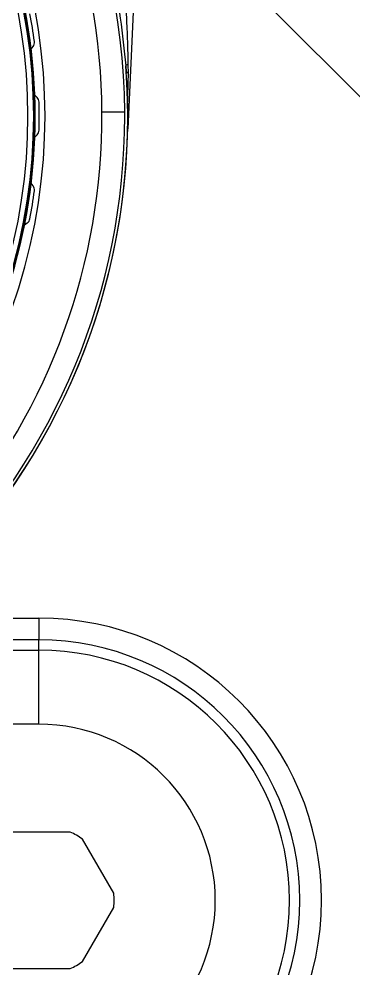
# Model space of a CAD drawing. Header units: millimetres. Extents: x 4754612 to 5801174, y 2368242 to 2777223.
# Drawn here: x 5552166.5 to 5552195.9, y 2425261.8 to 2425345.3 of the extents above; entities that cross this region are included whole.
import ezdxf

# ---------------------------------------------------------------- set-up
doc = ezdxf.new("R2010")
doc.units = ezdxf.units.MM
doc.header["$LTSCALE"] = 1000
for name, color, linetype in [('253', 253, 'Continuous'), ('DOOR', 4, 'Continuous'), ('HAT', 252, 'Continuous')]:
    doc.layers.add(name, color=color, linetype=linetype)

# ---------------------------------------------------------------- blocks, each defined once
blk = doc.blocks.new('방화셔터 기본')
at = {"layer": '253'}
blk.add_line((5542498.292, 8102013.686), (5542239.842, 8102272.136), dxfattribs=at)
at = {"layer": '253', "linetype": 'Continuous', "lineweight": 25}
for p, q in [((5542413.458, 8102129.425), (5542411.091, 8102077.687)), ((5542402.627, 8102084.688), (5542402.796, 8102084.922)), ((5542411.088, 8102079.505), (5542411.151, 8102082.71)), ((5542403.148, 8102080.45), (5542402.944, 8102080.654)), ((5542410.838, 8102079.155), (5542408.838, 8102079.143)), ((5542402.944, 8102076.945), (5542403.148, 8102077.149)), ((5542402.796, 8102072.676), (5542402.627, 8102072.91)), ((5542402.046, 8102069.247), (5542402.28, 8102069.416))]:
    blk.add_line(p, q, dxfattribs=at)
at = {"layer": '253', "linetype": 'Continuous'}
for p, q in [((5542304.302, 8102034.697), (5542403.302, 8102034.697)), ((5542403.302, 8102034.697), (5542403.302, 8102032.782)), ((5542403.302, 8102032.782), (5542304.302, 8102032.782)), ((5542403.302, 8102031.883), (5542403.302, 8102032.782)), ((5542304.302, 8102031.883), (5542403.302, 8102031.883)), ((5542403.302, 8102025.372), (5542403.302, 8102031.883)), ((5542403.302, 8102025.372), (5542304.302, 8102025.372)), ((5542406.051, 8102015.899), (5542400.552, 8102015.899)), ((5542409.873, 8102010.518), (5542407.123, 8102015.28)), ((5542407.123, 8102004.518), (5542409.873, 8102009.28)), ((5542400.552, 8102003.899), (5542406.051, 8102003.899))]:
    blk.add_line(p, q, dxfattribs=at)
at = {"layer": '253', "linetype": 'Continuous', "lineweight": 25}
for centre, radius, start, end in [((5542353.589, 8102078.799), 57.25, 0.35652, 50.77892), ((5542353.589, 8102078.799), 55.25, 0.35652, 40.23536), ((5542353.589, 8102078.799), 50.25, 324.68588, 35.31409), ((5542353.589, 8102078.799), 48.757, 324.68588, 35.31412), ((5542353.589, 8102078.799), 49.257, 324.68588, 35.31412), ((5542353.589, 8102078.799), 49.348, 0, 35.31412), ((5542353.589, 8102078.799), 49.39, 0, 35.31412), ((5542353.589, 8102078.799), 49.75, 7.5705, 10.4295), ((5542402.311, 8102085.274), 0.6, 324, 7.5705), ((5542353.589, 8102078.799), 57.512, 316.86032, 4.40547), ((5542353.589, 8102078.799), 57.512, 317.20947, 3.38502), ((5542402.724, 8102080.025), 0.6, 1.4295, 45), ((5542353.589, 8102078.799), 49.75, 358.5705, 1.4295), ((5542353.589, 8102078.799), 49.348, 324.68588, 0), ((5542353.589, 8102078.799), 49.39, 324.68588, 0), ((5542353.589, 8102078.799), 57.25, 314.99963, 0), ((5542353.589, 8102078.799), 55.25, 319.76462, 0.35652), ((5542353.589, 8102078.799), 57.25, 0, 0.35652), ((5542402.724, 8102077.573), 0.6, 315, 358.5705), ((5542353.589, 8102078.799), 49.75, 349.5705, 352.4295), ((5542402.311, 8102072.324), 0.6, 352.4295, 36), ((5542401.927, 8102069.902), 0.6, 306, 349.5705)]:
    blk.add_arc(centre, radius, start, end, dxfattribs=at)
at = {"layer": '253', "linetype": 'Continuous'}
for radius, start, end in [(24.798, 270, 90), (22.883, 270, 90), (21.984, 270, 90), (15.473, 270, 90), (6.6, 54.61998, 65.38002), (6.6, 354.61998, 5.38002), (6.6, 294.61998, 305.38002)]:
    blk.add_arc((5542403.302, 8102009.899), radius, start, end, dxfattribs=at)
at = {"layer": '253', "linetype": 'Continuous', "lineweight": 25}
for points, knots in [([(5542411.143, 8102083.391), (5542411.137, 8102083.715), (5542411.126, 8102084.322), (5542411.101, 8102085.174), (5542411.076, 8102085.906), (5542411.037, 8102086.863), (5542410.978, 8102088.039), (5542410.887, 8102089.492), (5542410.783, 8102090.882), (5542410.665, 8102092.222), (5542410.544, 8102093.457), (5542410.456, 8102094.245), (5542410.414, 8102094.622)], [0, 0, 0, 0, 0.086571, 0.162416, 0.227534, 0.281927, 0.418169, 0.541462, 0.669965, 0.789219, 0.899229, 1, 1, 1, 1]), ([(5542409.315, 8102092.832), (5542409.466, 8102092.244), (5542409.93, 8102090.443), (5542410.517, 8102087.228), (5542410.787, 8102084.611), (5542410.931, 8102083.217)], [0, 0, 0, 0, 0.184587, 0.565667, 1, 1, 1, 1]), ([(5542410.93, 8102083.217), (5542410.931, 8102083.246), (5542410.952, 8102083.276), (5542411.027, 8102083.335), (5542411.08, 8102083.364), (5542411.144, 8102083.391)], [0, 0, 0, 0, 0.5, 0.5, 1, 1, 1, 1])]:
    blk.add_open_spline(points, degree=3, knots=knots, dxfattribs=at)
for points in [[(5542410.931, 8102083.217), (5542410.949, 8102082.995), (5542410.965, 8102082.773), (5542410.979, 8102082.551)], [(5542411.151, 8102082.71), (5542411.149, 8102082.937), (5542411.147, 8102083.164), (5542411.143, 8102083.391)], [(5542410.979, 8102082.551), (5542410.972, 8102082.602), (5542411.033, 8102082.658), (5542411.151, 8102082.71)]]:
    blk.add_open_spline(points, degree=3, dxfattribs=at)
blk = doc.blocks.new('A$C27682B79')
at = {"layer": 'HAT', "xscale": -1}
blk.add_blockref('방화셔터 기본', (5542000.341, -8097757.399), dxfattribs=at)

msp = doc.modelspace()

# ---------------------------------------------------------------- block references
at = {"layer": 'DOOR', "xscale": -1}
msp.add_blockref('A$C27682B79', (5551765.295, 2421015.382), dxfattribs=at)

doc.saveas('drawing.dxf')
